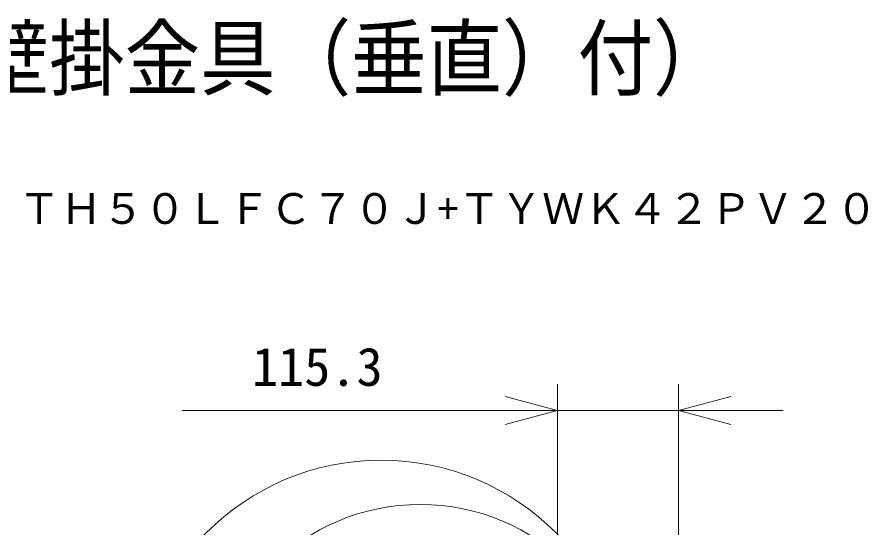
# Model space of a CAD drawing. Units: millimetres, scale not verified. Extents: x -62 to 99, y -103 to 57.
# Drawn here: x 13.38 to 53.97, y 32.44 to 56.81 of the extents above; entities that cross this region are included whole.
import ezdxf
from ezdxf.enums import TextEntityAlignment as Align

# ---------------------------------------------------------------- set-up
doc = ezdxf.new("R2010")
doc.units = ezdxf.units.MM
doc.header["$LTSCALE"] = 0.125
for name, color, linetype, lineweight in [('0-0_0', 7, 'Continuous', 18), ('0-4_SUNPO', 3, 'Continuous', 18), ('0-5_GAIKEI', 1, 'Continuous', 18)]:
    doc.layers.add(name, color=color, linetype=linetype, lineweight=lineweight)
doc.layers.add('0-2_MOJI1', color=7, linetype='Continuous')
doc.layers.add('0-6_TOUROKU', color=7, linetype='Continuous')
doc.styles.add('ＭＳ ゴシック', font='')
doc.styles.get('ＭＳ ゴシック').set_extended_font_data('MS Gothic')

# ---------------------------------------------------------------- blocks, each defined once
blk = doc.blocks.new('_Open30')
at = {"layer": '0-0_0'}
blk.add_line((0, 0), (-1, 0), dxfattribs=at)
blk.add_lwpolyline([(-1, 0.26795), (0, 0), (-1, -0.26795)], dxfattribs=at)
blk = doc.blocks.new('D5')
at = {"layer": '0-4_SUNPO'}
for p, q in [((103.6622, 219.1541), (103.6622, 226.7894)), ((109.4272, 212.5123), (109.4272, 226.7894)), ((101.1622, 225.5394), (85.7455, 225.5394)), ((109.4272, 225.5394), (103.6622, 225.5394)), ((111.9272, 225.5394), (114.4272, 225.5394))]:
    blk.add_line(p, q, dxfattribs=at)
at = {"layer": '0-4_SUNPO', "xscale": 2.5, "yscale": 2.5}
blk.add_blockref('_Open30', (103.6622, 225.5394), dxfattribs=at)
at = {"layer": '0-4_SUNPO', "xscale": 2.5, "yscale": 2.5, "rotation": 180}
blk.add_blockref('_Open30', (109.4272, 225.5394), dxfattribs=at)
at = {"layer": '0-4_SUNPO', "color": 7, "style": 'ＭＳ ゴシック'}
blk.add_text('115.3', height=1.833, dxfattribs=at).set_placement((89.0788, 226.1644), align=Align.BOTTOM_LEFT)

msp = doc.modelspace()

# ---------------------------------------------------------------- linework, layer by layer
at = {"layer": '0-5_GAIKEI'}
for centre, radius in [((30.7506, 23.8946), 11.7795), ((32.6171, 23.4894), 10.0742)]:
    msp.add_circle(centre, radius, dxfattribs=at)

# ---------------------------------------------------------------- block references
at = {"layer": '0-4_SUNPO'}
msp.add_blockref('D5', (-64.4907, -187.4967), dxfattribs=at)

# ---------------------------------------------------------------- texts
at = {"layer": '0-2_MOJI1', "style": 'ＭＳ ゴシック', "width": 0.9}
msp.add_text('ネットワークディスプレイ（壁掛金具（垂直）付）', height=2.933, dxfattribs=at).set_placement((-35.4907, 52.5033), align=Align.BOTTOM_LEFT)
at = {"layer": '0-6_TOUROKU', "style": 'ＭＳ ゴシック'}
msp.add_text('ＴＨ５０ＬＦＣ７０Ｊ+ＴＹＷＫ４２ＰＶ２０', height=1.466, dxfattribs=at).set_placement((13.4426, 46.5033), align=Align.BOTTOM_LEFT)

doc.saveas('drawing.dxf')
